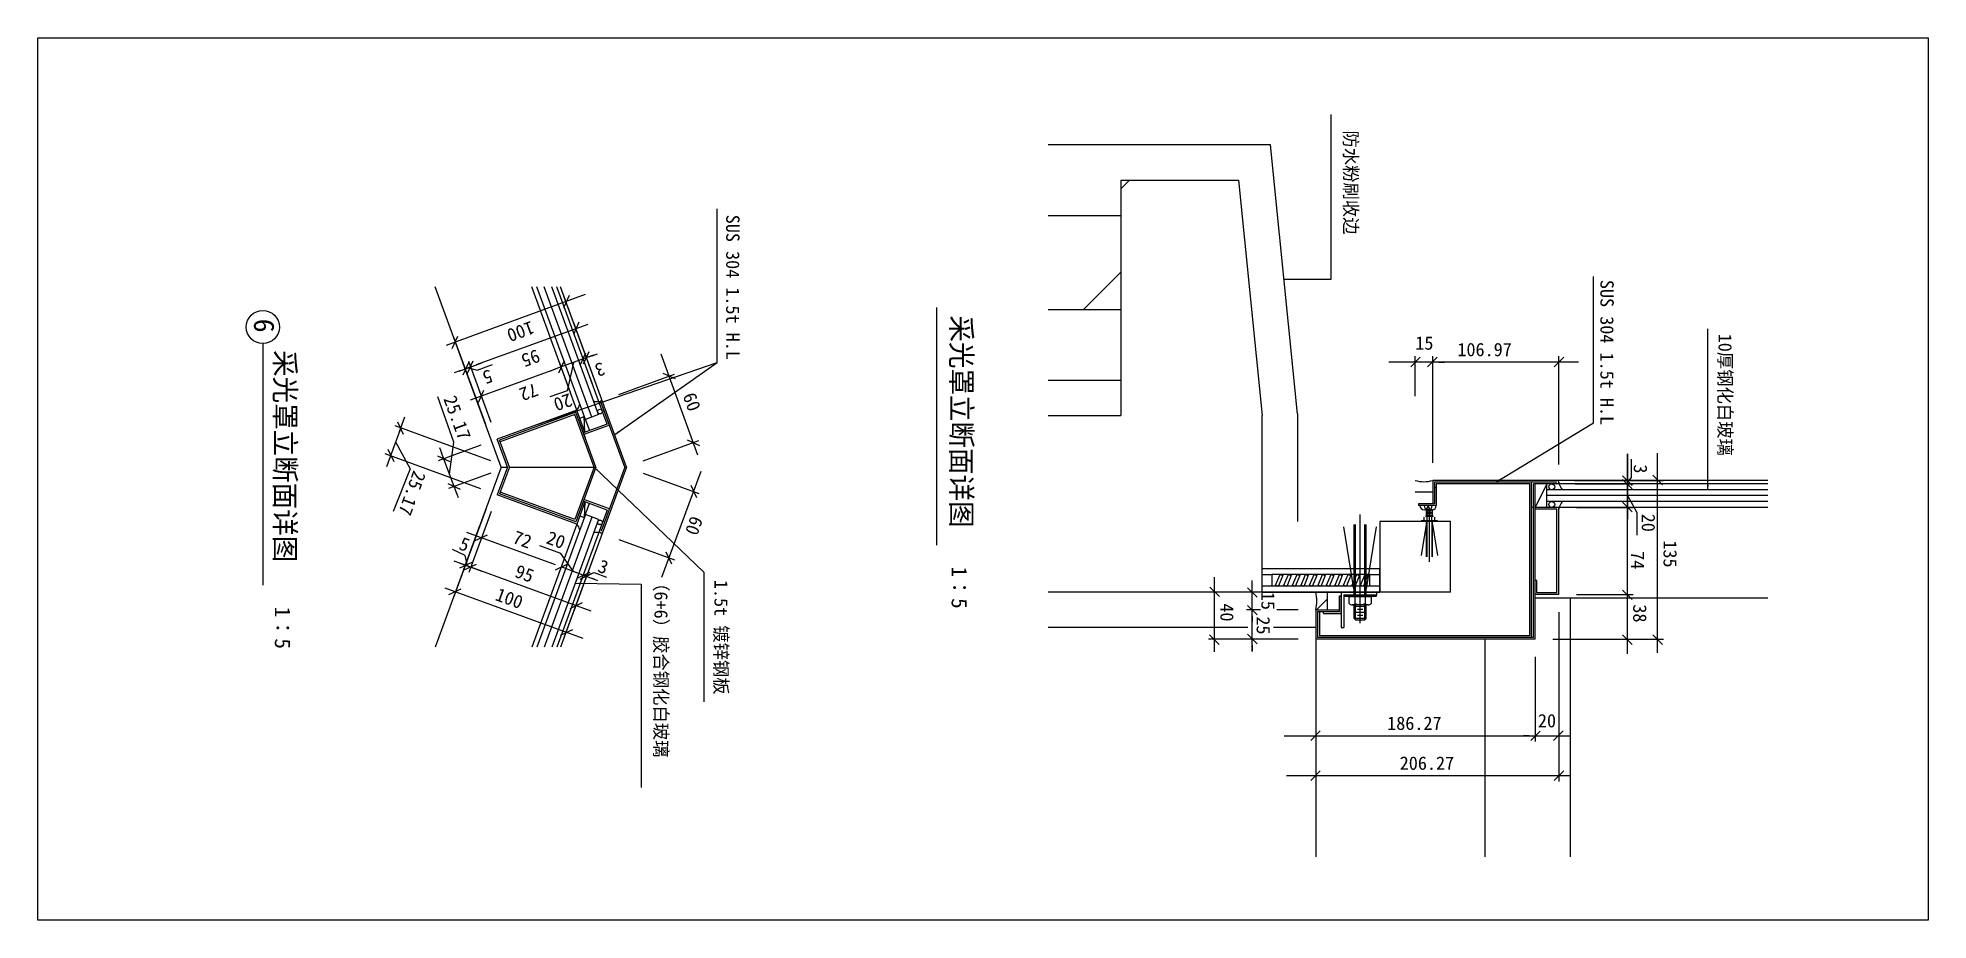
# Model space of a CAD drawing. Header units: metres. Extents: x 925 to 1888, y 431 to 880.
import ezdxf

# ---------------------------------------------------------------- set-up
doc = ezdxf.new("R2010")
doc.units = ezdxf.units.M
for name, color, linetype in [('CENTER', 4, 'Continuous'), ('DIM', 5, 'Continuous'), ('DW', 3, 'Continuous'), ('GLASS', 5, 'Continuous'), ('H-PV', 9, 'Continuous'), ('HATCH', 6, 'Continuous'), ('LOCK', 4, 'Continuous'), ('SILICONE', 1, 'Continuous'), ('STEEL', 2, 'Continuous'), ('SUS', 7, 'Continuous'), ('TEXT-1', 3, 'Continuous'), ('WALL', 2, 'Continuous'), ('WALL14', 14, 'Continuous'), ('WIND', 140, 'Continuous')]:
    doc.layers.add(name, color=color, linetype=linetype)
doc.dimstyles.get("Standard").update_dxf_attribs({"dimtxt": 2.5, "dimasz": 2.5, "dimexe": 1.25, "dimexo": 0.625, "dimtad": 1, "dimcen": 2.5, "dimazin": 3, "dimtfac": 1, "dimtmove": 0, "dimatfit": 3})

# ---------------------------------------------------------------- blocks, each defined once
blk = doc.blocks.new('DOT')
blk.add_lwpolyline([(0.87, 0.81), (-0.75, -0.83)])

msp = doc.modelspace()

# ---------------------------------------------------------------- hatches: boundary and pattern name
at = {"layer": 'SILICONE'}
h = msp.add_hatch(dxfattribs=at)
h.set_pattern_fill('ANSI37', scale=20)
h.paths.add_polyline_path([(1210.41, 689.49, -1), (1212.66, 690.31), (1211.32, 693.97), (1210.95, 694.98, -0.11), (1208.26, 695.36)])
h.paths.add_polyline_path([(1203.5, 687.42), (1201.21, 693.67, -0.13), (1199.75, 690.69), (1201.25, 686.59)])
h = msp.add_hatch(dxfattribs=at)
h.set_pattern_fill('HONEY', scale=10)
h.paths.add_polyline_path([(1212.74, 689.9, 1), (1210.34, 689.9, 1)])
h = msp.add_hatch(dxfattribs=at)
h.set_pattern_fill('ANSI37', scale=20)
h.paths.add_polyline_path([(1635.87, 648.85), (1635.87, 654.85, -0.16), (1626.87, 654.85), (1626.87, 648.85)])
h = msp.add_hatch(dxfattribs=at)
h.set_pattern_fill('HONEY', scale=10)
h.paths.add_polyline_path([(1635.87, 642.85), (1635.87, 648.85), (1626.87, 648.85), (1626.87, 642.85)])
h = msp.add_hatch(dxfattribs=at)
h.set_pattern_fill('HONEY', scale=5)
h.paths.add_polyline_path([(1698.03, 642.55, 1), (1695.03, 642.55, 1)])
h.paths.add_polyline_path([(1698.03, 651.55, 1), (1695.03, 651.55, 1)])
h = msp.add_hatch(dxfattribs=at)
h.set_pattern_fill('ANSI37', scale=10)
h.paths.add_polyline_path([(1696.53, 644.05, -1), (1696.53, 641.05), (1700.05, 641.05), (1700.28, 641.05, -0.09), (1701.86, 644.05)])
h.paths.add_polyline_path([(1701.86, 650.05, -0.09), (1700.28, 653.05), (1696.53, 653.05, -1), (1696.53, 650.05)])
h = msp.add_hatch(dxfattribs=at)
h.set_pattern_fill('ANSI37', scale=20)
h.paths.add_polyline_path([(1210.41, 633.79, 0.52), (1211.54, 632.18, 0.31), (1212.66, 632.96), (1211.32, 629.3), (1210.95, 628.29, 0.11), (1208.26, 627.91)])
h.paths.add_polyline_path([(1203.5, 635.86), (1201.21, 629.6, 0.13), (1199.75, 632.59), (1201.25, 636.68)])
h = msp.add_hatch(dxfattribs=at)
h.set_pattern_fill('HONEY', scale=10)
h.paths.add_polyline_path([(1212.74, 633.38, 1), (1210.34, 633.38, 1)])
h = msp.add_hatch(dxfattribs=at)
h.set_pattern_fill('ANSI37', scale=10)
h.paths.add_polyline_path([(1576.28, 588.85), (1582.28, 588.85), (1582.28, 597.85), (1576.28, 597.85, -0.1)])
h = msp.add_hatch(dxfattribs=at)
h.set_pattern_fill('HONEY', scale=5)
h.paths.add_polyline_path([(1582.28, 588.85), (1588.28, 588.85), (1588.28, 596.05), (1589.18, 596.05), (1589.18, 597.85), (1582.28, 597.85)])
at = {"layer": 'WALL14'}
h = msp.add_hatch(dxfattribs=at)
h.set_pattern_fill('ANSI34', scale=150)
h.paths.add_polyline_path([(1548.87, 597.85), (1548.87, 687.85), (1536.87, 807.85), (1476.87, 807.85), (1476.87, 687.85), (1439.93, 687.85), (1439.93, 597.85)])
h = msp.add_hatch(dxfattribs=at)
h.set_pattern_fill('AR-CONC', scale=10)
h.paths.add_polyline_path([(1644.87, 597.85), (1644.87, 633.85), (1608.87, 633.85), (1608.87, 597.85)])
h.paths.add_polyline_path([(1608.87, 597.85), (1608.87, 687.85), (1596.87, 807.85), (1536.87, 807.85), (1536.87, 687.85), (1499.93, 687.85), (1499.93, 597.85)])
h = msp.add_hatch(dxfattribs=at)
h.set_pattern_fill('ANSI34', scale=150)
h.paths.add_polyline_path([(1644.87, 597.85), (1644.87, 633.85), (1608.87, 633.85), (1608.87, 597.85)])

# ---------------------------------------------------------------- linework, layer by layer
for p, q in [((1148.95, 711.04), (1156.69, 713.82)), ((1198.03, 714.86), (1194.85, 700.43)), ((1144.58, 712.23), (1148.95, 711.04)), ((1137.02, 674.34), (1128.92, 697.4)), ((1194.85, 700.43), (1185.97, 697.41)), ((1107.36, 674.4), (1114.87, 660.77)), ((1134.77, 657.91), (1137.02, 674.34)), ((1737.1, 656.34), (1737.1, 665.58)), ((1114.87, 660.77), (1106.22, 638.9)), ((1735.04, 653.77), (1737.1, 656.34)), ((1734.95, 647.51), (1739.84, 638.44)), ((1739.84, 638.44), (1739.84, 626.95)), ((1142.78, 616.57), (1136.29, 619.54)), ((1143.96, 611.18), (1142.78, 616.57)), ((1191.62, 617.5), (1180.88, 621.44)), ((1198.02, 608.42), (1191.62, 617.5)), ((1203.94, 606.19), (1208.57, 607.85)), ((1208.57, 607.85), (1214.88, 605.5))]:
    msp.add_line(p, q)
at = {"layer": 'CENTER'}
for p, q in [((1207.44, 687.12), (1183.14, 753.43)), ((1806.55, 647.05), (1694.05, 647.05)), ((1207.44, 636.15), (1183.14, 569.85))]:
    msp.add_line(p, q, dxfattribs=at)
at = {"layer": 'DIM'}
for p, q in [((1203.9, 749.58), (1133.06, 723.54)), ((1209.6, 703.89), (1193.17, 748.73)), ((1205.37, 734.26), (1148.5, 713.69)), ((1209.6, 703.89), (1198.17, 735.09)), ((1153.27, 683.24), (1136.83, 728.07)), ((1139.83, 710.55), (1151.31, 714.72)), ((1150.17, 691.69), (1141.83, 714.44)), ((1156.09, 684.27), (1144.65, 715.47)), ((1207.67, 718.45), (1188.53, 711.46)), ((1196.65, 699.14), (1190.69, 715.4)), ((1200.17, 715.68), (1197.35, 714.65)), ((1203.98, 714.01), (1201.95, 719.53)), ((1204.68, 717.33), (1202.99, 716.71)), ((1209.6, 703.89), (1203.64, 720.15)), ((1205.8, 717.75), (1208.62, 718.78)), ((1207.49, 718.37), (1210.31, 719.4)), ((1261.35, 667.73), (1242.71, 719.17)), ((1710.19, 715.11), (1613.52, 715.11)), ((1623.87, 715.11), (1620.87, 715.11)), ((1626.87, 697.74), (1626.87, 718.11)), ((1635.87, 715.11), (1626.87, 715.11)), ((1635.87, 663.85), (1635.87, 718.11)), ((1638.87, 715.11), (1641.87, 715.11)), ((1700.05, 662.95), (1700.05, 718.11)), ((1140.05, 710.59), (1137.23, 709.56)), ((1145.68, 712.66), (1142.86, 711.63)), ((1188.9, 711.55), (1145.3, 695.65)), ((1188.9, 711.55), (1186.09, 710.52)), ((1207.91, 703.27), (1206.48, 707.19)), ((1221.15, 698.54), (1249.57, 708.95)), ((1156.09, 684.27), (1150.13, 700.53)), ((1109.37, 679.68), (1112.11, 687.19)), ((1110.05, 681.56), (1104.85, 667.37)), ((1155.93, 664.73), (1107.23, 682.59)), ((1233.54, 664.73), (1261.96, 675.15)), ((1150.73, 650.55), (1102.03, 668.41)), ((1105.33, 668.67), (1102.79, 661.74)), ((1150.73, 672.72), (1129.13, 664.8)), ((1130.91, 668.65), (1129.88, 671.47)), ((1130.62, 669.1), (1138.55, 647.78)), ((1735.02, 668.28), (1735.02, 635.05)), ((1735.02, 599.65), (1735.02, 668.28)), ((1750.46, 566.92), (1750.46, 668.72)), ((1155.93, 658.54), (1134.32, 650.62)), ((1233.54, 658.54), (1261.96, 648.12)), ((1262.91, 659.37), (1242.88, 605.29)), ((1735.02, 657.85), (1735.02, 660.85)), ((1735.02, 656.05), (1735.02, 659.05)), ((1138.17, 648.83), (1139.21, 646.02)), ((1708.15, 654.85), (1753.46, 654.85)), ((1708.15, 654.85), (1738.02, 654.85)), ((1708.47, 653.05), (1738.02, 653.05)), ((1735.02, 653.05), (1735.02, 654.85)), ((1735.02, 641.05), (1735.02, 653.05)), ((1735.02, 650.05), (1735.02, 647.05)), ((1153.27, 640.04), (1136.83, 595.2)), ((1156.09, 639.01), (1144.65, 607.8)), ((1156.09, 639.01), (1150.13, 622.74)), ((1709.05, 641.05), (1738.02, 641.05)), ((1150.17, 631.59), (1141.83, 608.83)), ((1188.9, 611.72), (1143.75, 628.33)), ((1196.65, 624.14), (1190.69, 607.87)), ((1209.6, 619.39), (1193.17, 574.55)), ((1209.6, 619.39), (1198.17, 588.18)), ((1207.91, 620.01), (1201.95, 603.74)), ((1209.6, 619.39), (1203.64, 603.12)), ((1221.15, 624.74), (1249.57, 614.32)), ((1140.05, 612.68), (1137.23, 613.71)), ((1207.03, 588.21), (1140.1, 612.71)), ((1140.1, 612.71), (1151.31, 608.55)), ((1145.68, 610.62), (1142.86, 611.65)), ((1188.9, 611.72), (1186.09, 612.76)), ((1202.99, 606.56), (1191.72, 610.69)), ((1200.17, 607.59), (1197.35, 608.63)), ((1202.17, 606.89), (1208.62, 604.5)), ((1202.93, 574.24), (1132.63, 599.9)), ((1204.68, 605.94), (1202.99, 606.56)), ((1207.49, 604.91), (1210.31, 603.88)), ((1567.28, 597.85), (1521.63, 597.85)), ((1524.63, 567.51), (1524.63, 605.51)), ((1567.28, 597.85), (1540.92, 597.85)), ((1543.92, 596.68), (1543.92, 603.85)), ((1543.92, 588.85), (1543.92, 597.85)), ((1735.02, 566.5), (1735.02, 602.41)), ((1548.09, 588.85), (1540.92, 588.85)), ((1543.92, 591.85), (1543.92, 594.85)), ((1543.92, 567.68), (1543.92, 588.85)), ((1567.28, 588.85), (1556.34, 588.85)), ((1700.05, 587.65), (1700.05, 521.67)), ((1700.05, 587.65), (1700.05, 501.33)), ((1709.05, 596.65), (1738.02, 596.65)), ((1543.92, 585.85), (1543.92, 582.85)), ((1567.28, 573.85), (1521.63, 573.85)), ((1567.28, 573.85), (1540.92, 573.85)), ((1543.92, 570.85), (1543.92, 567.85)), ((1697.05, 573.85), (1753.46, 573.85)), ((1697.05, 573.85), (1738.02, 573.85)), ((1576.28, 564.85), (1576.28, 521.67)), ((1576.28, 564.85), (1576.28, 501.33)), ((1688.05, 564.85), (1688.05, 521.67)), ((1560.08, 524.67), (1691.23, 524.67)), ((1685.05, 524.67), (1682.05, 524.67)), ((1688.05, 524.67), (1700.05, 524.67)), ((1697.38, 524.67), (1706.05, 524.67)), ((1705.91, 504.33), (1561.32, 504.33))]:
    msp.add_line(p, q, dxfattribs=at)
at = {"layer": 'DW'}
for p, q in [((1439.93, 789.85), (1476.87, 789.85)), ((1439.93, 741.85), (1476.87, 741.85))]:
    msp.add_line(p, q, dxfattribs=at)
at = {"layer": 'GLASS'}
for p, q in [((1204.06, 685.88), (1179.3, 753.43)), ((1210.82, 688.36), (1186.97, 753.43)), ((1210.82, 688.36), (1204.06, 685.88)), ((1806.55, 650.05), (1694.05, 650.05)), ((1694.05, 644.05), (1694.05, 650.05)), ((1204.06, 637.39), (1179.3, 569.85)), ((1210.82, 634.92), (1204.06, 637.39)), ((1806.55, 644.05), (1694.05, 644.05)), ((1210.82, 634.92), (1186.97, 569.85))]:
    msp.add_line(p, q, dxfattribs=at)
at = {"layer": 'H-PV'}
msp.add_line((1439.93, 705.85), (1476.87, 705.85), dxfattribs=at)
for points in [[(1566.87, 688.74), (1553.16, 825.85), (1439.93, 825.85)], [(1566.87, 688.74), (1566.87, 633.85)], [(1541.62, 579.85), (1439.93, 579.85)], [(1576.28, 579.85), (1554.77, 579.85)]]:
    msp.add_lwpolyline(points, dxfattribs=at)
at = {"layer": 'HATCH'}
msp.add_line((1457.82, 741.85), (1476.87, 760.89), dxfattribs=at)
at = {"layer": 'LOCK'}
for p, q in [((1598.87, 582.09), (1598.87, 637.44)), ((1631.33, 636.04), (1631.33, 634.26)), ((1636.18, 636.42), (1632.1, 636.42)), ((1632.9, 640.17), (1632.59, 639.86)), ((1632.59, 639.86), (1632.59, 636.42)), ((1635.64, 639.86), (1632.59, 639.86)), ((1635.64, 638.34), (1632.59, 638.34)), ((1635.64, 636.81), (1632.59, 636.81)), ((1632.86, 636.04), (1632.86, 634.26)), ((1632.9, 640.17), (1632.9, 636.42)), ((1632.9, 640.17), (1635.34, 640.17)), ((1634.83, 639.1), (1633.41, 639.1)), ((1634.83, 637.57), (1633.41, 637.57)), ((1634.12, 641.04), (1634.12, 613.36)), ((1635.34, 640.17), (1635.34, 636.42)), ((1635.34, 640.17), (1635.64, 639.86)), ((1635.41, 634.26), (1635.41, 636.04)), ((1635.64, 639.86), (1635.64, 636.42)), ((1636.94, 634.26), (1636.94, 636.04)), ((1595.7, 599.53), (1590.56, 631.12)), ((1595.82, 596.47), (1595.82, 632.36)), ((1596.43, 596.47), (1596.43, 632.36)), ((1601.32, 596.47), (1601.32, 632.36)), ((1601.93, 596.47), (1601.93, 632.36)), ((1602.05, 599.53), (1607.19, 631.12)), ((1632.53, 632.32), (1629.96, 616.52)), ((1638.2, 634.26), (1630.04, 634.26)), ((1630.04, 633.85), (1630.04, 634.26)), ((1631.33, 634.26), (1636.94, 634.26)), ((1632.59, 633.85), (1632.59, 615.9)), ((1632.9, 633.85), (1632.9, 615.9)), ((1635.34, 633.85), (1635.34, 615.9)), ((1635.64, 633.85), (1635.64, 615.9)), ((1635.71, 632.32), (1638.28, 616.52)), ((1638.2, 633.85), (1638.2, 634.26)), ((1590.71, 596.47), (1590.71, 595.65)), ((1607.03, 595.65), (1590.71, 595.65)), ((1593.31, 592.08), (1593.31, 595.65)), ((1593.31, 595.65), (1604.53, 595.65)), ((1603, 591.32), (1594.84, 591.32)), ((1595.82, 584.43), (1595.82, 591.32)), ((1601.93, 590.54), (1595.82, 590.54)), ((1596.37, 592.08), (1596.37, 595.65)), ((1596.43, 583.82), (1596.43, 591.32)), ((1600.3, 589.01), (1597.45, 589.01)), ((1601.32, 583.82), (1601.32, 591.32)), ((1601.47, 595.65), (1601.47, 592.08)), ((1601.93, 584.43), (1601.93, 591.32)), ((1604.53, 595.65), (1604.53, 592.08)), ((1607.03, 596.47), (1607.03, 595.65)), ((1601.93, 587.49), (1595.82, 587.49)), ((1601.93, 584.43), (1595.82, 584.43)), ((1596.43, 583.82), (1595.82, 584.43)), ((1596.43, 583.82), (1601.32, 583.82)), ((1600.3, 585.96), (1597.45, 585.96)), ((1601.32, 583.82), (1601.93, 584.43))]:
    msp.add_line(p, q, dxfattribs=at)
for centre, radius, start, end in [((1594.84, 593.23), 1.91, 216.87, 323.13), ((1598.92, 595.95), 4.63, 236.6, 303.4), ((1603, 593.23), 1.91, 216.87, 323.13)]:
    msp.add_arc(centre, radius, start, end, dxfattribs=at)
at = {"layer": 'SILICONE'}
for p, q in [((1201.25, 686.59), (1203.5, 687.42)), ((1203.5, 687.42), (1206.13, 680.25)), ((1203.88, 679.42), (1203.5, 687.42)), ((1635.87, 648.85), (1626.87, 648.85)), ((1694.05, 653.05), (1688.05, 641.05)), ((1694.05, 641.05), (1694.05, 653.05)), ((1201.25, 636.68), (1203.5, 635.86)), ((1203.88, 643.85), (1203.5, 635.86)), ((1203.5, 635.86), (1206.13, 643.03)), ((1582.28, 588.85), (1582.28, 597.85))]:
    msp.add_line(p, q, dxfattribs=at)
for centre, radius in [((1211.54, 689.9), 1.2), ((1696.53, 651.55), 1.5), ((1696.53, 642.55), 1.5), ((1211.54, 633.38), 1.2)]:
    msp.add_circle(centre, radius, dxfattribs=at)
for centre, radius, start, end in [((1194.73, 694.99), 6.61, 319.34, 348.46), ((1210.43, 701.04), 6.08, 249.02, 283.55), ((1631.37, 668.92), 14.78, 252.27, 287.73), ((1709.14, 655.8), 9.28, 191.53, 218.33), ((1709.14, 638.29), 9.28, 141.67, 168.47), ((1194.73, 628.28), 6.61, 11.54, 40.66), ((1210.43, 622.24), 6.08, 76.45, 110.98), ((1554.83, 593.35), 21.92, 348.15, 11.85)]:
    msp.add_arc(centre, radius, start, end, dxfattribs=at)
at = {"layer": 'STEEL'}
for p, q in [((1198.67, 688.38), (1160.65, 674.44)), ((1208.48, 661.64), (1198.67, 688.38)), ((1209.44, 661.64), (1199.21, 689.53)), ((1208.48, 661.64), (1198.67, 634.9)), ((1209.44, 661.64), (1199.21, 633.74)), ((1198.67, 634.9), (1160.65, 648.84)), ((1637.67, 653.05), (1637.67, 643.75)), ((1685.35, 653.05), (1637.67, 653.05)), ((1685.35, 575.65), (1685.35, 653.05)), ((1686.25, 574.75), (1686.25, 653.95)), ((1589.18, 597.85), (1589.18, 579.85)), ((1589.18, 597.85), (1607.18, 597.85)), ((1607.18, 597.85), (1607.18, 596.47)), ((1578.08, 587.95), (1578.08, 575.65)), ((1590.56, 596.47), (1607.18, 596.47)), ((1590.56, 596.47), (1590.56, 579.85)), ((1589.18, 579.85), (1590.56, 579.85)), ((1685.35, 575.65), (1578.08, 575.65))]:
    msp.add_line(p, q, dxfattribs=at)
at = {"layer": 'SUS'}
for p, q in [((1161.19, 661.64), (1127.54, 753.43)), ((1199.75, 690.69), (1176.75, 753.43)), ((1211.32, 693.97), (1189.53, 753.43)), ((1225.09, 661.64), (1191.44, 753.43)), ((1215.14, 683.55), (1211.32, 693.97)), ((1224.13, 661.64), (1212.17, 694.28)), ((1199.75, 690.69), (1159.18, 675.82)), ((1199.21, 689.53), (1160.34, 675.28)), ((1204.06, 676.29), (1199.21, 689.53)), ((1203.88, 679.42), (1199.75, 690.69)), ((1164.38, 661.64), (1159.18, 675.82)), ((1165.34, 661.64), (1160.34, 675.28)), ((1215.14, 683.55), (1203.03, 679.11)), ((1216.3, 683.02), (1203.34, 678.27)), ((1161.19, 661.64), (1127.54, 569.85)), ((1164.38, 661.64), (1159.18, 647.46)), ((1165.34, 661.64), (1160.34, 647.99)), ((1161.19, 661.64), (1164.38, 661.64)), ((1165.34, 661.64), (1208.48, 661.64)), ((1225.09, 661.64), (1191.44, 569.85)), ((1224.13, 661.64), (1212.17, 628.99)), ((1199.75, 632.59), (1159.18, 647.46)), ((1199.21, 633.74), (1160.34, 647.99)), ((1806.55, 654.85), (1635.87, 654.85)), ((1635.87, 654.85), (1635.87, 642.85)), ((1699.15, 653.95), (1636.77, 653.95)), ((1636.77, 653.95), (1636.77, 642.85)), ((1637.67, 650.95), (1636.77, 650.95)), ((1637.67, 650.95), (1637.67, 641.95)), ((1686.25, 641.05), (1686.25, 653.95)), ((1806.55, 653.05), (1687.15, 653.05)), ((1687.15, 574.75), (1687.15, 653.05)), ((1688.05, 573.85), (1688.05, 653.05)), ((1203.88, 643.85), (1199.75, 632.59)), ((1215.14, 639.72), (1203.03, 644.16)), ((1216.3, 640.26), (1203.34, 645.01)), ((1215.14, 639.72), (1211.32, 629.3)), ((1636.77, 642.85), (1628.67, 642.85)), ((1628.67, 642.85), (1628.67, 641.95)), ((1637.67, 641.95), (1628.67, 641.95)), ((1687.15, 641.05), (1686.25, 641.05)), ((1700.05, 641.05), (1688.05, 641.05)), ((1699.15, 640.15), (1688.05, 640.15)), ((1699.15, 597.55), (1699.15, 640.15)), ((1700.05, 596.65), (1700.05, 641.05)), ((1806.55, 641.05), (1700.05, 641.05)), ((1199.75, 632.59), (1176.75, 569.85)), ((1211.32, 629.3), (1189.53, 569.85)), ((1688.05, 597.55), (1688.05, 603.85)), ((1688.95, 603.85), (1688.05, 603.85)), ((1688.95, 597.55), (1688.95, 603.85)), ((1699.15, 597.55), (1688.95, 597.55)), ((1576.28, 588.85), (1576.28, 573.85)), ((1576.28, 588.85), (1588.28, 588.85)), ((1577.18, 587.95), (1577.18, 574.75)), ((1577.18, 587.95), (1588.28, 587.95)), ((1580.18, 587.05), (1580.18, 587.95)), ((1588.28, 587.95), (1588.28, 596.05)), ((1588.28, 596.05), (1589.18, 596.05)), ((1589.18, 587.05), (1589.18, 596.05)), ((1700.05, 596.65), (1688.05, 596.65)), ((1806.55, 594.85), (1688.05, 594.85)), ((1706.02, 463.04), (1706.02, 594.85)), ((1580.18, 587.05), (1589.18, 587.05)), ((1688.05, 573.85), (1576.28, 573.85)), ((1576.28, 573.85), (1576.28, 463.04)), ((1636.28, 574.75), (1577.18, 574.75)), ((1687.15, 574.75), (1577.18, 574.75)), ((1662.64, 463.04), (1662.64, 573.85))]:
    msp.add_line(p, q, dxfattribs=at)
for centre, start, end in [((1212.17, 694.28), 20.13, 200.13), ((1699.15, 653.95), 270, 90), ((1212.17, 628.99), 159.87, 339.87)]:
    msp.add_arc(centre, 0.9, start, end, dxfattribs=at)
at = {"layer": 'TEXT-1'}
for p, q in [((1383.03, 742.99), (1383.03, 621.78)), ((1039.67, 724.45), (1039.67, 601.35)), ((1608.87, 633.85), (1608.87, 597.85))]:
    msp.add_line(p, q, dxfattribs=at)
msp.add_lwpolyline([(925.06, 880.38), (1888.32, 880.31), (1888.32, 430.68), (925.06, 430.68)], close=True, dxfattribs=at)
msp.add_circle((1039.74, 732.98), 8.45, dxfattribs=at)
for centre in [(1631.44, 641.95), (1633.52, 641.95), (1635.59, 641.95)]:
    msp.add_arc(centre, 2.08, 180, 0, dxfattribs=at)
at = {"layer": 'WALL'}
for p, q in [((1476.87, 807.85), (1476.87, 687.85)), ((1476.87, 807.85), (1536.87, 807.85)), ((1536.87, 807.85), (1548.87, 687.85)), ((1439.93, 687.85), (1476.87, 687.85)), ((1548.87, 597.85), (1548.87, 687.85)), ((1644.87, 633.85), (1608.87, 633.85)), ((1644.87, 597.85), (1644.87, 633.85)), ((1644.87, 597.85), (1439.93, 597.85)), ((1548.87, 597.85), (1548.87, 597.85))]:
    msp.add_line(p, q, dxfattribs=at)
at = {"layer": 'WIND'}
for p, q in [((1548.87, 609.85), (1608.87, 609.85)), ((1548.87, 597.85), (1548.87, 609.85)), ((1608.87, 597.85), (1608.87, 609.85)), ((1548.87, 606.85), (1553.87, 606.85)), ((1548.87, 600.85), (1548.87, 606.85)), ((1553.87, 600.85), (1548.87, 600.85)), ((1548.87, 597.85), (1608.87, 597.85)), ((1603.87, 606.85), (1553.87, 606.85)), ((1553.87, 606.85), (1553.87, 600.85)), ((1603.87, 600.85), (1553.87, 600.85)), ((1603.87, 606.85), (1608.87, 606.85)), ((1603.87, 600.85), (1603.87, 606.85)), ((1608.87, 600.85), (1603.87, 600.85)), ((1608.87, 606.85), (1608.87, 600.85))]:
    msp.add_line(p, q, dxfattribs=at)
for points in [[(1559.44, 606.3), (1557.09, 600.79), (1555.73, 601.37), (1558.08, 606.89)], [(1563.78, 606.3), (1561.43, 600.79), (1560.06, 601.37), (1562.41, 606.89)], [(1568.11, 606.3), (1565.76, 600.79), (1564.4, 601.37), (1566.75, 606.89)], [(1572.45, 606.3), (1570.1, 600.79), (1568.73, 601.37), (1571.09, 606.89)], [(1576.79, 606.3), (1574.43, 600.79), (1573.07, 601.37), (1575.42, 606.89)], [(1581.12, 606.3), (1578.77, 600.79), (1577.41, 601.37), (1579.76, 606.89)], [(1585.46, 606.3), (1583.1, 600.79), (1581.74, 601.37), (1584.09, 606.89)], [(1589.79, 606.3), (1587.44, 600.79), (1586.08, 601.37), (1588.43, 606.89)], [(1594.13, 606.3), (1591.78, 600.79), (1590.41, 601.37), (1592.77, 606.89)], [(1598.47, 606.3), (1596.11, 600.79), (1594.75, 601.37), (1597.1, 606.89)], [(1602.8, 606.3), (1600.45, 600.79), (1599.08, 601.37), (1601.44, 606.89)]]:
    msp.add_lwpolyline(points, close=True, dxfattribs=at)

# ---------------------------------------------------------------- block references
at = {"layer": 'DIM', "xscale": 3, "yscale": 3, "zscale": 3}
for p, rotation in [((1194.2, 745.91), 20.13), ((1199.2, 732.28), 20.13), ((1137.87, 725.26), 200.13), ((1142.86, 711.63), 20.13), ((1145.68, 712.66), 200.13), ((1191.72, 712.58), 20.13), ((1202.99, 716.71), 200.13), ((1204.68, 717.33), 200.13), ((1635.87, 715.11), 180), ((1246.76, 707.92), 110.13), ((1151.16, 697.71), 200.13), ((1110.05, 681.56), 249.87), ((1259.15, 674.12), 290.13), ((1104.85, 667.37), 69.87), ((1131.94, 665.83), 290.13), ((1735.02, 654.85), 270), ((1735.02, 653.05), 270), ((1750.46, 654.85), 90), ((1137.14, 651.65), 110.13), ((1259.15, 649.15), 69.87), ((1735.02, 641.05), 90), ((1151.16, 625.56), 159.87), ((1246.76, 615.35), 249.87), ((1142.86, 611.65), 339.87), ((1145.68, 610.62), 159.87), ((1191.72, 610.69), 339.87), ((1202.99, 606.56), 339.87), ((1204.68, 605.94), 159.87), ((1137.87, 598.02), 159.87), ((1524.63, 597.85), 90), ((1543.92, 597.85), 270), ((1735.02, 596.65), 270), ((1199.2, 591), 339.87), ((1543.92, 588.85), 270), ((1194.2, 577.36), 339.87), ((1524.63, 573.85), 270), ((1543.92, 573.85), 90), ((1735.02, 573.85), 270), ((1750.46, 573.85), 270), ((1576.28, 524.67), 180), ((1700.05, 524.67), 180), ((1576.28, 504.33), 180)]:
    msp.add_blockref('DOT', p, dxfattribs=dict(at, rotation=rotation))
for p in [(1626.87, 715.11), (1700.05, 715.11), (1688.05, 524.67), (1700.05, 504.33)]:
    msp.add_blockref('DOT', p, dxfattribs=at)

# ---------------------------------------------------------------- texts
for s, rotation, p in [('100', 200.13, (1176.45, 736.21)), ('95', 200.13, (1179.36, 721.81)), ('3', 200.13, (1212.49, 715.27)), ('5', 200.13, (1155.31, 711.56)), ('72', 200.13, (1178.48, 704.54)), ('25.17', 290.13, (1131.64, 696.46)), ('20', 200.13, (1195.86, 699.35)), ('60', 290.13, (1253.57, 698.04)), ('25.17', 249.87, (1116.61, 660.3)), ('3', 270, (1738.34, 663)), ('60', 249.87, (1257.96, 637.21)), ('20', 270, (1742.37, 637.84)), ('72', 339.87, (1166.46, 623.14)), ('20', 339.87, (1183.61, 622.92)), ('5', 339.87, (1139.15, 619.89)), ('74', 270, (1736.9, 618.76)), ('135', 270, (1753.46, 624.27)), ('95', 339.87, (1167.58, 605.78)), ('3', 339.87, (1209.85, 608.43)), ('100', 339.87, (1157.68, 593.95)), ('15', 270, (1548.55, 598.03)), ('40', 270, (1527.63, 592.15)), ('38', 270, (1738.02, 591.65)), ('25', 270, (1546.14, 585.53))]:
    msp.add_text(s, height=6.8, rotation=rotation).set_placement(p)
for s, p in [('15', (1626.96, 721.42)), ('106.97', (1648.41, 718.11)), ('186.27', (1612.62, 527.67)), ('20', (1689.45, 528.96)), ('206.27', (1619.02, 507.33))]:
    msp.add_text(s, height=6.8).set_placement(p)
at = {"layer": 'TEXT-1'}
for s, height, p in [('防水粉刷收边', 6.8, (1590.76, 833.14)), ('SUS 304 1.5t H.L', 6.8, (1275.83, 790.22)), ('SUS 304 1.5t H.L', 6.8, (1721.28, 757.01)), ('6', 10.4, (1035.24, 737.21)), ('采光罩立断面详图   ', 10.4, (1390.52, 738.91)), ('10厚钢化白玻璃', 6.8, (1781.48, 729.59)), ('采光罩立断面详图   ', 10.4, (1045.87, 721.23)), ('1∶5', 7.9, (1390.7, 610.93)), ('（6+6）胶合钢化白玻璃', 6.8, (1239.25, 607.05)), ('1.5t 镀锌钢板', 6.8, (1269.86, 604.13)), ('1∶5', 7.9, (1045.86, 590.42))]:
    msp.add_text(s, height=height, rotation=270, dxfattribs=at).set_placement(p)

# ---------------------------------------------------------------- leaders
for points in [[(1560.01, 757.3), (1584.07, 757.3), (1584.07, 841.32)], [(1219.02, 678.19), (1271.31, 714.86), (1271.31, 793.21)], [(1667.96, 653.95), (1717.77, 684.11), (1717.77, 758.71)], [(1776.08, 650.05), (1776.08, 732.12)], [(1179.47, 683.25), (1271.31, 714.86)], [(1208.48, 661.64), (1264.38, 607.97), (1264.38, 541.94)], [(1198.9, 602.38), (1232.56, 601.94), (1232.56, 498.36)]]:
    msp.add_leader(points, dimstyle='Standard', dxfattribs=at)

doc.saveas('drawing.dxf')
